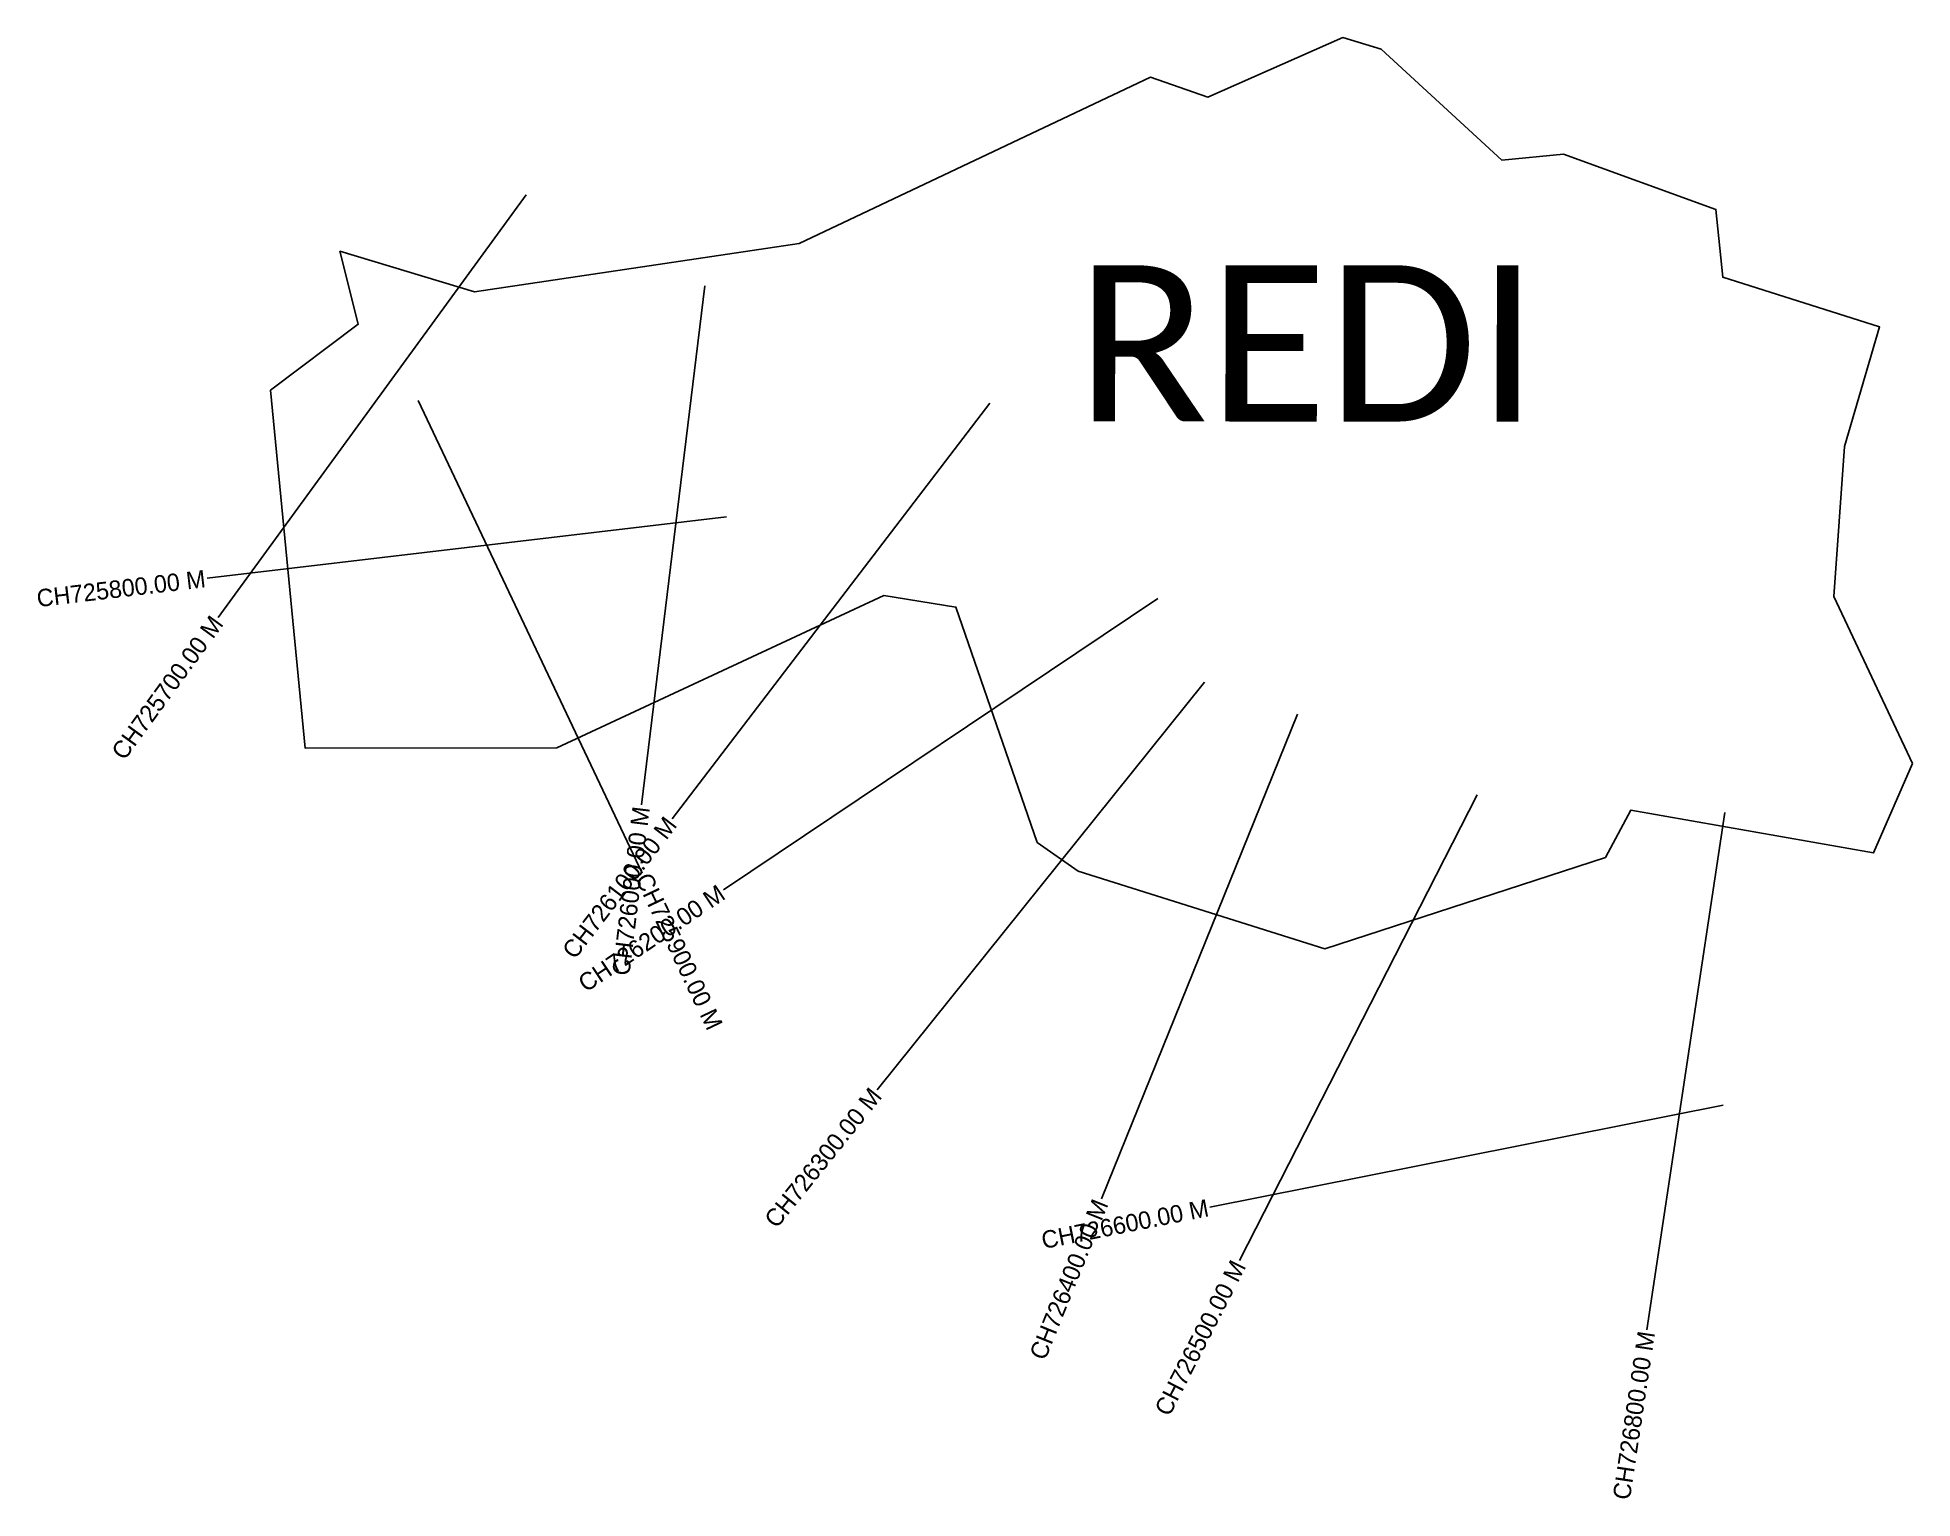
# Model space of a CAD drawing. Header units: metres. Extents: x 355802 to 356877, y 1740293 to 1741131.
import ezdxf
from ezdxf.enums import TextEntityAlignment as Align

# ---------------------------------------------------------------- set-up
doc = ezdxf.new("R2010")
doc.units = ezdxf.units.M
for name, color, linetype in [('CS', 134, 'Continuous'), ('CSMark', 6, 'Continuous'), ('village', 3, 'Continuous'), ('VILLAGE NAME', 250, 'Continuous')]:
    doc.layers.add(name, color=color, linetype=linetype)

msp = doc.modelspace()

# ---------------------------------------------------------------- linework, layer by layer
at = {"layer": 'CS'}
for p, q in [((356081.9, 1741040.5), (355905.3, 1740798)), ((356184.4, 1740988.3), (356148.1, 1740690.5)), ((356020, 1740922.5), (356148.4, 1740651.4)), ((356347.9, 1740920.9), (356165.6, 1740682.6)), ((356196.8, 1740855.8), (355898.9, 1740820.5)), ((356444.1, 1740809), (356195.1, 1740641.8)), ((356470.9, 1740761), (356283.2, 1740527)), ((356524.3, 1740742.6), (356411.8, 1740464.5)), ((356627.4, 1740696.3), (356491, 1740429.1)), ((356769.4, 1740686.1), (356724.6, 1740389.5)), ((356768.4, 1740518.2), (356474.1, 1740459.8))]:
    msp.add_line(p, q, dxfattribs=at)
at = {"layer": 'village', "color": 3, "true_color": 0x00ff00}
msp.add_polyline3d([(356877, 1740714.3, 0), (356854.7, 1740663, 0), (356715.5, 1740687.6, 0), (356700.9, 1740660.3, 0), (356539.9, 1740608, 0), (356398.4, 1740652.5, 0), (356375, 1740669, 0), (356328.4, 1740804, 0), (356287, 1740810.6, 0), (356099.5, 1740723.3, 0), (355955.1, 1740723.1, 0), (355935.2, 1740928.4, 0), (355985.6, 1740966.2, 0), (355975.1, 1741008.1, 0), (356052.2, 1740984.9, 0), (356238.5, 1741012.6, 0), (356440, 1741108, 0), (356472.9, 1741096.5, 0), (356550.2, 1741130.7, 0), (356572.3, 1741124.1, 0), (356641.5, 1741060.4, 0), (356676.8, 1741063.9, 0), (356764.3, 1741032.1, 0), (356768.2, 1740993.2, 0), (356858.2, 1740964.7, 0), (356838, 1740896.1, 0), (356832, 1740810.1, 0)], close=True, dxfattribs=at)

# ---------------------------------------------------------------- texts
at = {"layer": 'CSMark'}
for s, rotation, p in [('CH725800.00 M', 6.76, (355897.9, 1740820.4)), ('CH725700.00 M', 53.9371, (355904.7, 1740797.2)), ('CH726000.00 M', 83.0354, (356147.9, 1740689.5)), ('CH726100.00 M', 52.5743, (356165, 1740681.8)), ('CH726200.00 M', 33.8806, (356194.2, 1740641.2)), ('CH726300.00 M', 51.2656, (356282.6, 1740526.2)), ('CH726400.00 M', 67.9685, (356411.4, 1740463.5)), ('CH726600.00 M', 11.2273, (356473.1, 1740459.6)), ('CH726500.00 M', 62.9666, (356490.6, 1740428.2)), ('CH726800.00 M', 81.4122, (356724.5, 1740388.5))]:
    msp.add_text(s, height=10, rotation=rotation, dxfattribs=at).set_placement(p, align=Align.MIDDLE_RIGHT)
msp.add_text('CH725900.00 M', height=10, rotation=295.3401, dxfattribs=at).set_placement((356148.8, 1740650.5), align=Align.MIDDLE_LEFT)
at = {"layer": 'VILLAGE NAME', "insert": (356397.3, 1741000.1), "char_height": 89.606, "attachment_point": 1, "rotation": 359.9793}
msp.add_mtext_dynamic_manual_height_columns('{\\fCalibri|b0|i0|c0|p34;REDI}', width=884.215, gutter_width=448, heights=[0], dxfattribs=at)

doc.saveas('drawing.dxf')
